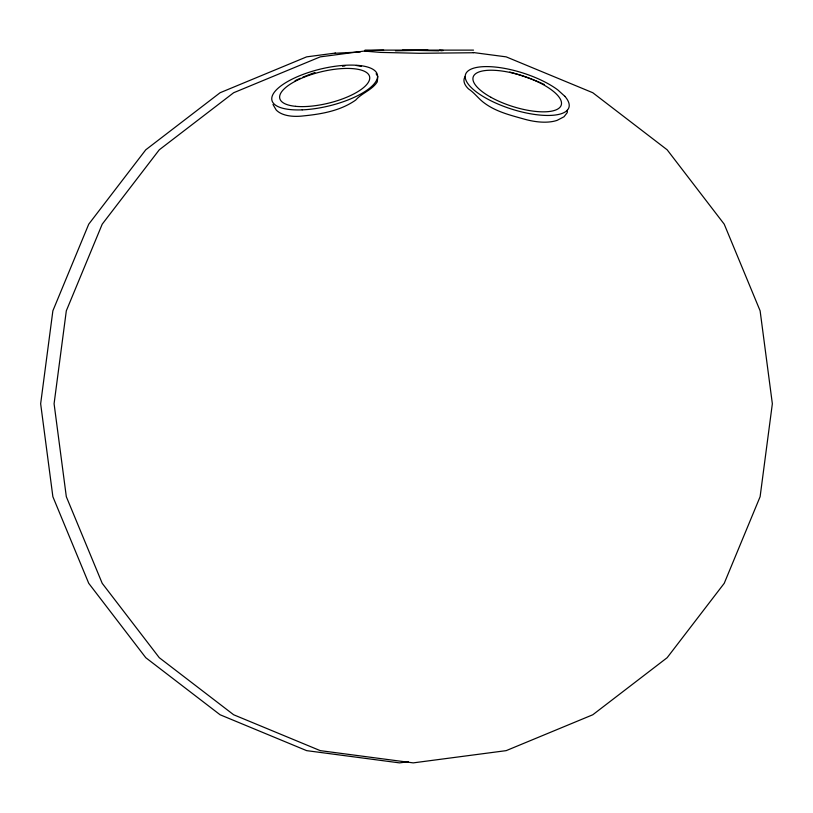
<?xml version="1.0" encoding="UTF-8"?>
<svg xmlns="http://www.w3.org/2000/svg" width="813" height="813" viewBox="0 0 813 813"><rect width="100%" height="100%" fill="white"/><g stroke="black" fill="none" stroke-linecap="round" stroke-linejoin="round"><path stroke-width="1.22" d="M377.832 76.452L377.252 81.9C372.059 90.111 361.988 92.875 355.667 100.101C340.332 110.832 321.785 114.044 303.666 115.883A52.906 25.691 -25.2 0 1 276.217 110.009L272.975 104.531M334.885 53.272L360.281 51.951M335.495 53.058L306.653 56.859L220.099 92.733L145.771 149.805L88.729 224.185L52.875 310.8L40.65 403.746L52.875 496.702L88.729 583.317L145.771 657.697L220.099 714.769L306.653 750.643L399.539 762.879L408.329 761.72M365.179 50.945L320.271 56.859L233.656 92.733L159.277 149.805L102.204 224.185L66.32 310.8L54.085 403.746L66.32 496.702L102.204 583.317L159.277 657.697L233.656 714.769L320.271 750.643L413.217 762.879L506.174 750.643L592.789 714.769L667.158 657.697L724.231 583.317L760.114 496.702L772.35 403.746L760.114 310.8L724.231 224.185L667.158 149.805L592.789 92.733L506.174 56.859L473.308 52.53M342.517 66.229L344.895 65.934M427.994 50.121L395.453 50.813M383.624 50.132L366.429 50.782M364.996 50.121L473.522 50.121M440.89 50.782L443.339 50.467L439.548 50.132M364.996 51.158L380.891 52.418L419.254 53.292L473.522 52.743M438.939 50.823L402.405 50.121M356.318 65.497L361.226 66.341M376.084 73.759L377.374 75.711M567.281 110.172L567.281 112.59L564.009 116.767L557.179 120.324A53.353 25.904 25.2 0 1 523.084 118.789C509.812 115.07 496.184 111.645 484.792 103.353C478.735 99.115 474.68 92.936 468.542 88.942A53.821 19.166 9.1 0 1 465.209 76.463M509.71 72.062A53.973 12.662 18.3 0 1 544.212 84.44M295.089 80.711A53.81 12.632 -18.3 0 1 300.434 78.261M302.68 77.296A53.81 12.632 -18.3 0 1 306.115 75.873M307.273 75.416A53.81 12.632 -18.3 0 1 314.956 72.54M564.852 96.31L557.83 89.948A54.268 18.912 17.7 0 0 470.595 69.359A54.268 18.912 17.7 0 0 515.981 110.416A54.268 18.912 17.7 0 0 564.852 96.31M490.94 97.296A46.229 16.118 17.7 0 0 561.244 105.08A46.229 16.118 17.7 0 0 499.426 70.711A46.229 16.118 17.7 0 0 490.94 97.296M295.617 106.33A46.229 16.118 -13.7 0 0 369.041 80.995A46.229 16.118 -13.7 0 0 309.367 75.233A46.229 16.118 -13.7 0 0 295.617 106.33M302.192 109.857A54.268 18.912 -13.7 0 0 377.395 74.664A54.268 18.912 -13.7 0 0 294.438 78.028A54.268 18.912 -13.7 0 0 302.192 109.857"/></g></svg>
